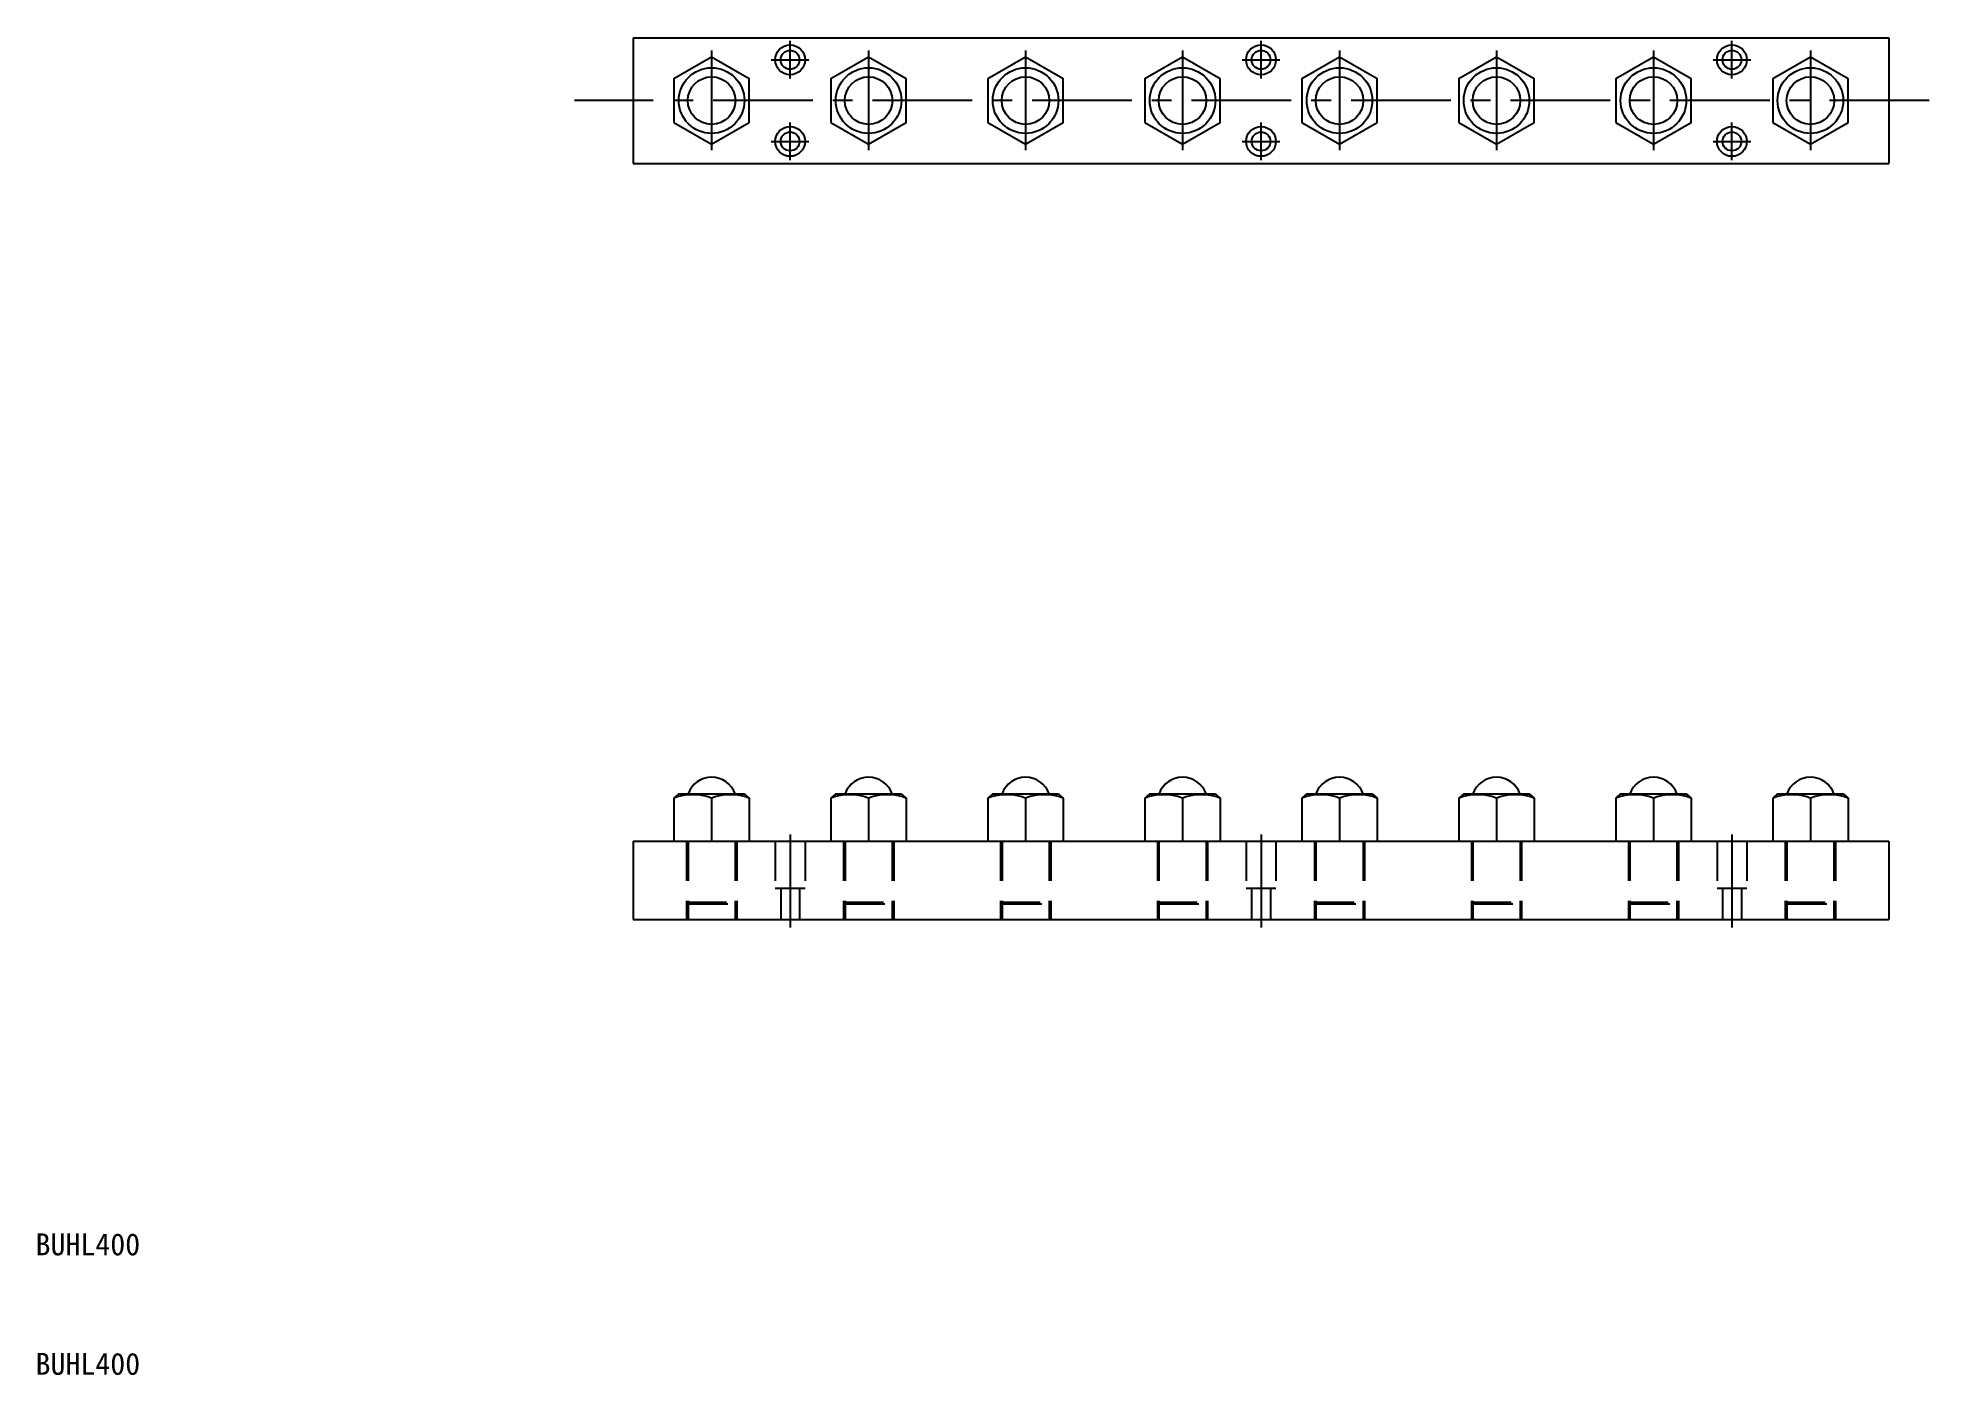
# Model space of a CAD drawing. Extents: x -55 to 547, y -318 to 108.
import ezdxf

# ---------------------------------------------------------------- set-up
doc = ezdxf.new("R2010")
doc.units = 0
doc.linetypes.add('CENTER', pattern=[50.8, 31.75, -6.35, 6.35, -6.35])
doc.linetypes.add('DASHED', pattern=[19.05, 12.7, -6.35])
doc.layers.get('0').update_dxf_attribs({"linetype": 'CONTINUOUS'})
doc.layers.add('CENTER', color=1, linetype='CENTER')

msp = doc.modelspace()

# ---------------------------------------------------------------- linework, layer by layer
at = {"color": 7, "linetype": 'CONTINUOUS'}
for p, q in [((134.39, 108.04), (134.39, 68.04)), ((134.39, 108.04), (534.39, 108.04)), ((534.39, 108.04), (534.39, 68.04)), ((134.39, 68.04), (534.39, 68.04)), ((148.94, -132.84), (147.39, -134.14)), ((147.39, -134.14), (147.39, -147.84)), ((148.94, -132.84), (169.84, -132.84)), ((159.39, -134.14), (159.39, -147.84)), ((169.84, -132.84), (171.39, -134.14)), ((171.39, -134.14), (171.39, -147.84)), ((198.94, -132.84), (197.39, -134.14)), ((197.39, -134.14), (197.39, -147.84)), ((198.94, -132.84), (219.84, -132.84)), ((209.39, -134.14), (209.39, -147.84)), ((219.84, -132.84), (221.39, -134.14)), ((221.39, -134.14), (221.39, -147.84)), ((248.94, -132.84), (247.39, -134.14)), ((247.39, -134.14), (247.39, -147.84)), ((248.94, -132.84), (269.84, -132.84)), ((259.39, -134.14), (259.39, -147.84)), ((269.84, -132.84), (271.39, -134.14)), ((271.39, -134.14), (271.39, -147.84)), ((298.94, -132.84), (297.39, -134.14)), ((297.39, -134.14), (297.39, -147.84)), ((298.94, -132.84), (319.84, -132.84)), ((309.39, -134.14), (309.39, -147.84)), ((319.84, -132.84), (321.39, -134.14)), ((321.39, -134.14), (321.39, -147.84)), ((348.94, -132.84), (347.39, -134.14)), ((347.39, -134.14), (347.39, -147.84)), ((348.94, -132.84), (369.84, -132.84)), ((359.39, -134.14), (359.39, -147.84)), ((369.84, -132.84), (371.39, -134.14)), ((371.39, -134.14), (371.39, -147.84)), ((398.94, -132.84), (397.39, -134.14)), ((397.39, -134.14), (397.39, -147.84)), ((398.94, -132.84), (419.84, -132.84)), ((409.39, -134.14), (409.39, -147.84)), ((419.84, -132.84), (421.39, -134.14)), ((421.39, -134.14), (421.39, -147.84)), ((448.94, -132.84), (447.39, -134.14)), ((447.39, -134.14), (447.39, -147.84)), ((448.94, -132.84), (469.84, -132.84)), ((459.39, -134.14), (459.39, -147.84)), ((469.84, -132.84), (471.39, -134.14)), ((471.39, -134.14), (471.39, -147.84)), ((498.94, -132.84), (497.39, -134.14)), ((497.39, -134.14), (497.39, -147.84)), ((498.94, -132.84), (519.84, -132.84)), ((509.39, -134.14), (509.39, -147.84)), ((519.84, -132.84), (521.39, -134.14)), ((521.39, -134.14), (521.39, -147.84)), ((134.39, -147.84), (534.39, -147.84)), ((134.39, -147.84), (134.39, -172.84)), ((534.39, -147.84), (534.39, -172.84)), ((134.39, -172.84), (534.39, -172.84))]:
    msp.add_line(p, q, dxfattribs=at)
at = {"color": 3, "linetype": 'DASHED'}
for p, q in [((151.39, -147.84), (151.39, -172.84)), ((151.89, -147.84), (151.89, -172.84)), ((166.89, -147.84), (166.89, -172.84)), ((167.39, -147.84), (167.39, -172.84)), ((179.64, -147.84), (179.64, -162.84)), ((189.14, -147.84), (189.14, -162.84)), ((201.39, -147.84), (201.39, -172.84)), ((201.89, -147.84), (201.89, -172.84)), ((216.89, -147.84), (216.89, -172.84)), ((217.39, -147.84), (217.39, -172.84)), ((251.39, -147.84), (251.39, -172.84)), ((251.89, -147.84), (251.89, -172.84)), ((266.89, -147.84), (266.89, -172.84)), ((267.39, -147.84), (267.39, -172.84)), ((301.39, -147.84), (301.39, -172.84)), ((301.89, -147.84), (301.89, -172.84)), ((316.89, -147.84), (316.89, -172.84)), ((317.39, -147.84), (317.39, -172.84)), ((329.64, -147.84), (329.64, -162.84)), ((339.14, -147.84), (339.14, -162.84)), ((351.39, -147.84), (351.39, -172.84)), ((351.89, -147.84), (351.89, -172.84)), ((366.89, -147.84), (366.89, -172.84)), ((367.39, -147.84), (367.39, -172.84)), ((401.39, -147.84), (401.39, -172.84)), ((401.89, -147.84), (401.89, -172.84)), ((416.89, -147.84), (416.89, -172.84)), ((417.39, -147.84), (417.39, -172.84)), ((451.39, -147.84), (451.39, -172.84)), ((451.89, -147.84), (451.89, -172.84)), ((466.89, -147.84), (466.89, -172.84)), ((467.39, -147.84), (467.39, -172.84)), ((479.64, -147.84), (479.64, -162.84)), ((489.14, -147.84), (489.14, -162.84)), ((501.39, -147.84), (501.39, -172.84)), ((501.89, -147.84), (501.89, -172.84)), ((516.89, -147.84), (516.89, -172.84)), ((517.39, -147.84), (517.39, -172.84)), ((151.39, -167.34), (167.39, -167.34)), ((151.39, -167.34), (151.89, -167.84)), ((151.89, -167.84), (166.89, -167.84)), ((166.89, -167.84), (167.39, -167.34)), ((179.64, -162.84), (189.14, -162.84)), ((181.39, -162.84), (181.39, -172.84)), ((187.39, -162.84), (187.39, -172.84)), ((201.39, -167.34), (217.39, -167.34)), ((201.39, -167.34), (201.89, -167.84)), ((201.89, -167.84), (216.89, -167.84)), ((216.89, -167.84), (217.39, -167.34)), ((251.39, -167.34), (267.39, -167.34)), ((251.39, -167.34), (251.89, -167.84)), ((251.89, -167.84), (266.89, -167.84)), ((266.89, -167.84), (267.39, -167.34)), ((301.39, -167.34), (317.39, -167.34)), ((301.39, -167.34), (301.89, -167.84)), ((301.89, -167.84), (316.89, -167.84)), ((316.89, -167.84), (317.39, -167.34)), ((329.64, -162.84), (339.14, -162.84)), ((331.39, -162.84), (331.39, -172.84)), ((337.39, -162.84), (337.39, -172.84)), ((351.39, -167.34), (367.39, -167.34)), ((351.39, -167.34), (351.89, -167.84)), ((351.89, -167.84), (366.89, -167.84)), ((366.89, -167.84), (367.39, -167.34)), ((401.39, -167.34), (417.39, -167.34)), ((401.39, -167.34), (401.89, -167.84)), ((401.89, -167.84), (416.89, -167.84)), ((416.89, -167.84), (417.39, -167.34)), ((451.39, -167.34), (467.39, -167.34)), ((451.39, -167.34), (451.89, -167.84)), ((451.89, -167.84), (466.89, -167.84)), ((466.89, -167.84), (467.39, -167.34)), ((479.64, -162.84), (489.14, -162.84)), ((481.39, -162.84), (481.39, -172.84)), ((487.39, -162.84), (487.39, -172.84)), ((501.39, -167.34), (517.39, -167.34)), ((501.39, -167.34), (501.89, -167.84)), ((501.89, -167.84), (516.89, -167.84)), ((516.89, -167.84), (517.39, -167.34))]:
    msp.add_line(p, q, dxfattribs=at)
at = {"color": 7, "linetype": 'CONTINUOUS'}
for points in [[(147.39, 81.11), (159.39, 74.19), (171.39, 81.11), (171.39, 94.97), (159.39, 101.9), (147.39, 94.97)], [(197.39, 81.11), (209.39, 74.19), (221.39, 81.11), (221.39, 94.97), (209.39, 101.9), (197.39, 94.97)], [(247.39, 81.11), (259.39, 74.19), (271.39, 81.11), (271.39, 94.97), (259.39, 101.9), (247.39, 94.97)], [(297.39, 81.11), (309.39, 74.19), (321.39, 81.11), (321.39, 94.97), (309.39, 101.9), (297.39, 94.97)], [(347.39, 81.11), (359.39, 74.19), (371.39, 81.11), (371.39, 94.97), (359.39, 101.9), (347.39, 94.97)], [(397.39, 81.11), (409.39, 74.19), (421.39, 81.11), (421.39, 94.97), (409.39, 101.9), (397.39, 94.97)], [(447.39, 81.11), (459.39, 74.19), (471.39, 81.11), (471.39, 94.97), (459.39, 101.9), (447.39, 94.97)], [(497.39, 81.11), (509.39, 74.19), (521.39, 81.11), (521.39, 94.97), (509.39, 101.9), (497.39, 94.97)]]:
    msp.add_lwpolyline(points, close=True, dxfattribs=at)
for centre, radius in [((184.39, 101.04), 4.75), ((184.39, 101.04), 3), ((334.39, 101.04), 4.75), ((334.39, 101.04), 3), ((484.39, 101.04), 4.75), ((484.39, 101.04), 3), ((159.39, 88.04), 10.45), ((209.39, 88.04), 10.45), ((259.39, 88.04), 10.45), ((309.39, 88.04), 10.45), ((359.39, 88.04), 10.45), ((409.39, 88.04), 10.45), ((459.39, 88.04), 10.45), ((509.39, 88.04), 10.45), ((159.39, 88.04), 7.57), ((209.39, 88.04), 7.57), ((259.39, 88.04), 7.57), ((309.39, 88.04), 7.57), ((359.39, 88.04), 7.57), ((409.39, 88.04), 7.57), ((459.39, 88.04), 7.57), ((509.39, 88.04), 7.57), ((184.39, 75.04), 4.75), ((334.39, 75.04), 4.75), ((484.39, 75.04), 4.75), ((184.39, 75.04), 3), ((334.39, 75.04), 3), ((484.39, 75.04), 3)]:
    msp.add_circle(centre, radius, dxfattribs=at)
for centre, radius, start, end in [((159.39, -135.47), 7.94, 19.40743, 160.59257), ((209.39, -135.47), 7.94, 19.40743, 160.59257), ((259.39, -135.47), 7.94, 19.40743, 160.59257), ((309.39, -135.47), 7.94, 19.40743, 160.59257), ((359.39, -135.47), 7.94, 19.40743, 160.59257), ((409.39, -135.47), 7.94, 19.40743, 160.59257), ((459.39, -135.47), 7.94, 19.40743, 160.59257), ((509.39, -135.47), 7.94, 19.40743, 160.59257), ((153.39, -150.9), 17.8, 70.30317, 109.69683), ((165.39, -150.9), 17.8, 70.30317, 109.69683), ((203.39, -150.9), 17.8, 70.30317, 109.69683), ((215.39, -150.9), 17.8, 70.30317, 109.69683), ((253.39, -150.9), 17.8, 70.30317, 109.69683), ((265.39, -150.9), 17.8, 70.30317, 109.69683), ((303.39, -150.9), 17.8, 70.30317, 109.69683), ((315.39, -150.9), 17.8, 70.30317, 109.69683), ((353.39, -150.9), 17.8, 70.30317, 109.69683), ((365.39, -150.9), 17.8, 70.30317, 109.69683), ((403.39, -150.9), 17.8, 70.30317, 109.69683), ((415.39, -150.9), 17.8, 70.30317, 109.69683), ((453.39, -150.9), 17.8, 70.30317, 109.69683), ((465.39, -150.9), 17.8, 70.30317, 109.69683), ((503.39, -150.9), 17.8, 70.30317, 109.69683), ((515.39, -150.9), 17.8, 70.30317, 109.69683)]:
    msp.add_arc(centre, radius, start, end, dxfattribs=at)
at = {"layer": 'CENTER', "color": 1, "linetype": 'CENTER'}
for p, q in [((159.39, 104.04), (159.39, 72.04)), ((184.39, 95.04), (184.39, 107.04)), ((209.39, 104.04), (209.39, 72.04)), ((259.39, 104.04), (259.39, 72.04)), ((309.39, 104.04), (309.39, 72.04)), ((334.39, 95.04), (334.39, 107.04)), ((359.39, 104.04), (359.39, 72.04)), ((409.39, 104.04), (409.39, 72.04)), ((459.39, 104.04), (459.39, 72.04)), ((484.39, 95.04), (484.39, 107.04)), ((509.39, 104.04), (509.39, 72.04)), ((178.39, 101.04), (190.39, 101.04)), ((328.39, 101.04), (340.39, 101.04)), ((478.39, 101.04), (490.39, 101.04)), ((547.21, 88.04), (115.74, 88.04)), ((184.39, 69.04), (184.39, 81.04)), ((334.39, 69.04), (334.39, 81.04)), ((484.39, 69.04), (484.39, 81.04)), ((178.39, 75.04), (190.39, 75.04)), ((328.39, 75.04), (340.39, 75.04)), ((478.39, 75.04), (490.39, 75.04)), ((184.39, -145.79), (184.39, -175.4)), ((334.39, -145.79), (334.39, -175.4)), ((484.39, -145.79), (484.39, -175.4))]:
    msp.add_line(p, q, dxfattribs=at)

# ---------------------------------------------------------------- texts
at = {"color": 7, "linetype": 'CONTINUOUS'}
for p in [(-55.96, -279.83), (-55.96, -317.9)]:
    msp.add_text('BUHL400', height=7, dxfattribs=at).set_placement(p)

doc.saveas('drawing.dxf')
